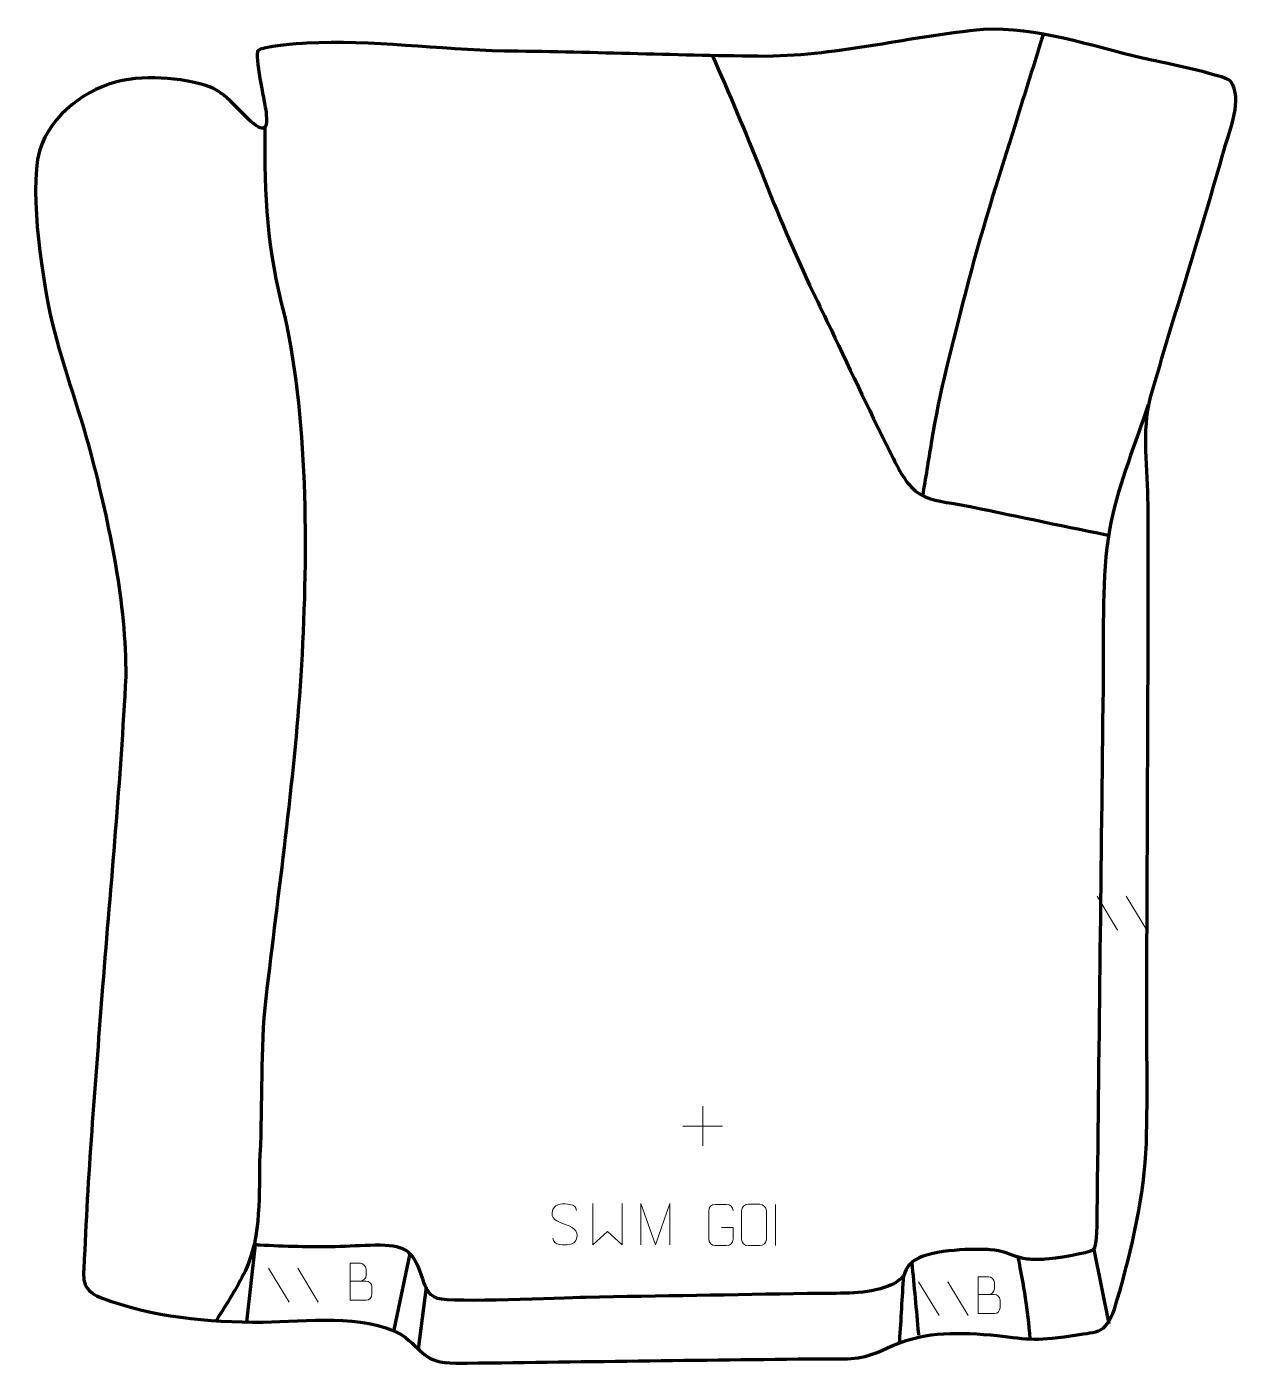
# Model space of a CAD drawing. Header units: millimetres. Extents: x 1093 to 1830, y 96 to 907.
import ezdxf

# ---------------------------------------------------------------- set-up
doc = ezdxf.new("R2010")
doc.units = ezdxf.units.MM
doc.header["$MEASUREMENT"] = 0
doc.layers.add('layer 1', color=7, linetype='Continuous', plot=False)
doc.layers.add('layer 2', color=7, linetype='Continuous')
doc.layers.add('layer 3', color=7, linetype='Continuous')

msp = doc.modelspace()

# ---------------------------------------------------------------- linework, layer by layer
at = {"layer": 'layer 1', "color": 250, "lineweight": 9}
for points in [[(1741.5364, 379.2396), (1741.5364, 379.2396), (1753.9007, 358.6953), (1753.9007, 358.6953)], [(1759.2663, 379.2396), (1759.2663, 379.2396), (1771.6306, 358.6953), (1771.6306, 358.6953)], [(1502.5276, 251.833), (1502.5276, 251.833), (1502.5276, 227.8551), (1502.5276, 227.8551)], [(1490.5387, 239.844), (1490.5387, 239.844), (1514.5166, 239.844), (1514.5166, 239.844)], [(1546.5853, 192.3885), (1546.5853, 192.3885), (1546.5853, 167.4144), (1546.5853, 167.4144)], [(1239.4353, 153.6517), (1239.4353, 153.6517), (1251.7996, 133.1074), (1251.7996, 133.1074)], [(1257.1652, 153.6517), (1257.1652, 153.6517), (1269.5295, 133.1074), (1269.5295, 133.1074)], [(1633.3999, 145.4498), (1633.3999, 145.4498), (1645.7642, 124.9055), (1645.7642, 124.9055)], [(1651.1298, 145.4498), (1651.1298, 145.4498), (1663.4941, 124.9055), (1663.4941, 124.9055)]]:
    msp.add_open_spline(points, degree=3, dxfattribs=at)
for points, knots in [([(1418.8401, 180.4104), (1414.5918, 181.8808), (1409.6837, 183.6766), (1411.6888, 189.1969), (1411.6888, 189.1969), (1413.1923, 193.3368), (1418.4059, 192.9483), (1422.0095, 192.3472), (1422.0095, 192.3472), (1424.8701, 191.87), (1425.7348, 190.6568), (1426.0454, 188.5727)], [0, 0, 0, 0, 0.25, 0.25, 0.25, 0.25, 0.5, 0.5, 0.5, 0.5, 1, 1, 1, 1]), ([(1435.9976, 192.8894), (1435.9976, 192.8894), (1435.9976, 167.9314), (1435.9976, 167.9314), (1435.9976, 167.9314), (1435.9976, 167.9314), (1444.8403, 175.9961), (1444.8403, 175.9961), (1444.8403, 175.9961), (1444.8403, 175.9961), (1453.6827, 167.932), (1453.6827, 167.932), (1453.6827, 167.932), (1453.6827, 167.932), (1453.6827, 192.8894), (1453.6827, 192.8894)], [0, 0, 0, 0, 0.2, 0.2, 0.2, 0.2, 0.4, 0.4, 0.4, 0.4, 0.6, 0.6, 0.6, 0.6, 1, 1, 1, 1]), ([(1464.9977, 167.9315), (1464.9977, 167.9315), (1464.9977, 192.8894), (1464.9977, 192.8894), (1464.9977, 192.8894), (1464.9977, 192.8894), (1473.9228, 167.9315), (1473.9228, 167.9315), (1473.9228, 167.9315), (1473.9228, 167.9315), (1482.6827, 192.8889), (1482.6827, 192.8889), (1482.6827, 192.8889), (1482.6827, 192.8889), (1482.6827, 167.9315), (1482.6827, 167.9315)], [0, 0, 0, 0, 0.2, 0.2, 0.2, 0.2, 0.4, 0.4, 0.4, 0.4, 0.6, 0.6, 0.6, 0.6, 1, 1, 1, 1]), ([(1513.8402, 178.4104), (1513.8402, 178.4104), (1521.0083, 178.4104), (1521.0083, 178.4104), (1521.0083, 178.4104), (1521.0083, 178.4104), (1521.0083, 171.2423), (1521.0083, 171.2423), (1521.0083, 171.2423), (1520.8686, 168.9189), (1519.1914, 167.4393), (1517.0436, 167.4285), (1517.0436, 167.4285), (1514.7118, 167.4289), (1512.3798, 167.4289), (1510.0483, 167.4285), (1510.0483, 167.4285), (1508.1234, 167.3231), (1506.1512, 169.2076), (1506.1624, 171.2249), (1506.1624, 171.2249), (1506.1628, 176.995), (1506.1628, 182.7647), (1506.1624, 188.534), (1506.1624, 188.534), (1506.1666, 190.6721), (1507.9134, 192.3913), (1510.0657, 192.3779), (1510.0657, 192.3779), (1512.3914, 192.3779), (1514.7175, 192.3779), (1517.0436, 192.3779), (1517.0436, 192.3779), (1518.9903, 192.4133), (1520.9817, 190.9218), (1521.0083, 188.4841)], [0, 0, 0, 0, 0.1, 0.1, 0.1, 0.1, 0.2, 0.2, 0.2, 0.2, 0.3, 0.3, 0.3, 0.3, 0.4, 0.4, 0.4, 0.4, 0.5, 0.5, 0.5, 0.5, 0.6, 0.6, 0.6, 0.6, 0.7, 0.7, 0.7, 0.7, 0.8, 0.8, 0.8, 0.8, 1, 1, 1, 1]), ([(1530.0046, 192.4007), (1532.3707, 192.4007), (1534.7372, 192.4007), (1537.1037, 192.4007), (1537.1037, 192.4007), (1539.0842, 192.4363), (1541.1102, 190.942), (1541.1373, 188.4999), (1541.1373, 188.4999), (1541.1369, 182.7425), (1541.1369, 176.9847), (1541.1373, 171.2265), (1541.1373, 171.2265), (1540.9952, 168.8989), (1539.2888, 167.4166), (1537.1037, 167.4058), (1537.1037, 167.4058), (1534.7313, 167.4062), (1532.3589, 167.4062), (1529.9869, 167.4058), (1529.9869, 167.4058), (1528.0284, 167.3002), (1526.022, 169.1881), (1526.0334, 171.2091), (1526.0334, 171.2091), (1526.0338, 176.9897), (1526.0338, 182.77), (1526.0334, 188.5498), (1526.0334, 188.5498), (1526.0377, 190.6918), (1527.8148, 192.4143), (1530.0046, 192.4007)], [0, 0, 0, 0, 0.11111111, 0.11111111, 0.11111111, 0.11111111, 0.22222222, 0.22222222, 0.22222222, 0.22222222, 0.33333333, 0.33333333, 0.33333333, 0.33333333, 0.44444444, 0.44444444, 0.44444444, 0.44444444, 0.55555556, 0.55555556, 0.55555556, 0.55555556, 0.66666667, 0.66666667, 0.66666667, 0.66666667, 0.77777778, 0.77777778, 0.77777778, 0.77777778, 1, 1, 1, 1]), ([(1418.8401, 180.4103), (1422.8587, 178.7636), (1427.8882, 176.8753), (1426.0542, 171.515), (1426.0542, 171.515), (1424.5944, 167.2486), (1419.6836, 167.5053), (1415.9575, 168.06), (1415.9575, 168.06), (1413.2075, 168.4698), (1411.9866, 169.6833), (1411.6086, 171.7955)], [0, 0, 0, 0, 0.25, 0.25, 0.25, 0.25, 0.5, 0.5, 0.5, 0.5, 1, 1, 1, 1]), ([(1288.7036, 145.8909), (1291.9626, 145.8913), (1295.222, 145.8913), (1298.4817, 145.8909), (1298.4817, 145.8909), (1300.251, 145.8754), (1301.9739, 144.3204), (1301.9739, 142.4846), (1301.9739, 142.4846), (1301.9736, 141.4738), (1301.9736, 138.7425), (1301.9739, 137.7314), (1301.9739, 137.7314), (1301.9898, 136.0673), (1300.6085, 134.2635), (1298.5291, 134.2787), (1298.5291, 134.2787), (1295.2691, 134.279), (1292.0094, 134.279), (1288.7501, 134.2787), (1288.7501, 134.2787), (1288.7501, 141.7291), (1288.7501, 149.1792), (1288.7501, 156.629), (1288.7501, 156.629), (1290.8762, 156.629), (1293.0026, 156.629), (1295.1291, 156.629), (1295.1291, 156.629), (1296.6346, 156.6448), (1298.5126, 154.9336), (1298.5285, 153.1759), (1298.5285, 153.1759), (1298.5281, 151.3253), (1298.5281, 151.1946), (1298.5285, 149.3437), (1298.5285, 149.3437), (1298.5439, 147.4931), (1296.883, 145.8754), (1295.0826, 145.8909)], [0, 0, 0, 0, 0.09090909, 0.09090909, 0.09090909, 0.09090909, 0.18181818, 0.18181818, 0.18181818, 0.18181818, 0.27272727, 0.27272727, 0.27272727, 0.27272727, 0.36363636, 0.36363636, 0.36363636, 0.36363636, 0.45454545, 0.45454545, 0.45454545, 0.45454545, 0.54545455, 0.54545455, 0.54545455, 0.54545455, 0.63636364, 0.63636364, 0.63636364, 0.63636364, 0.72727273, 0.72727273, 0.72727273, 0.72727273, 0.81818182, 0.81818182, 0.81818182, 0.81818182, 1, 1, 1, 1]), ([(1669.4591, 137.7311), (1672.7181, 137.7315), (1675.9775, 137.7315), (1679.2372, 137.7311), (1679.2372, 137.7311), (1681.0065, 137.7156), (1682.7294, 136.1606), (1682.7294, 134.3248), (1682.7294, 134.3248), (1682.7291, 133.314), (1682.7291, 130.5827), (1682.7294, 129.5716), (1682.7294, 129.5716), (1682.7453, 127.9075), (1681.364, 126.1037), (1679.2846, 126.1189), (1679.2846, 126.1189), (1676.0246, 126.1192), (1672.7649, 126.1192), (1669.5056, 126.1189), (1669.5056, 126.1189), (1669.5056, 133.5693), (1669.5056, 141.0194), (1669.5056, 148.4692), (1669.5056, 148.4692), (1671.6317, 148.4692), (1673.7581, 148.4692), (1675.8846, 148.4692), (1675.8846, 148.4692), (1677.3901, 148.485), (1679.2681, 146.7738), (1679.284, 145.0161), (1679.284, 145.0161), (1679.2836, 143.1655), (1679.2836, 143.0348), (1679.284, 141.1839), (1679.284, 141.1839), (1679.2994, 139.3333), (1677.6385, 137.7156), (1675.8381, 137.7311)], [0, 0, 0, 0, 0.09090909, 0.09090909, 0.09090909, 0.09090909, 0.18181818, 0.18181818, 0.18181818, 0.18181818, 0.27272727, 0.27272727, 0.27272727, 0.27272727, 0.36363636, 0.36363636, 0.36363636, 0.36363636, 0.45454545, 0.45454545, 0.45454545, 0.45454545, 0.54545455, 0.54545455, 0.54545455, 0.54545455, 0.63636364, 0.63636364, 0.63636364, 0.63636364, 0.72727273, 0.72727273, 0.72727273, 0.72727273, 0.81818182, 0.81818182, 0.81818182, 0.81818182, 1, 1, 1, 1])]:
    msp.add_open_spline(points, degree=3, knots=knots, dxfattribs=at)
at = {"layer": 'layer 2', "color": 142, "lineweight": 158}
for points, knots in [([(1709.0145, 902.2197), (1703.4281, 884.3361), (1697.8417, 866.4525), (1692.2553, 848.5689), (1692.2553, 848.5689), (1681.3812, 813.9312), (1670.6714, 780.4513), (1661.7574, 745.1805), (1661.7574, 745.1805), (1653.8572, 714.4222), (1646.0943, 685.7563), (1641.0268, 654.2535), (1641.0268, 654.2535), (1639.2961, 643.4948), (1637.5275, 632.7441), (1635.7127, 621.9992)], [0, 0, 0, 0, 0.2, 0.2, 0.2, 0.2, 0.4, 0.4, 0.4, 0.4, 0.6, 0.6, 0.6, 0.6, 1, 1, 1, 1]), ([(1508.0627, 889.6348), (1518.6324, 866.0486), (1528.5016, 842.2767), (1538.091, 818.2788), (1538.091, 818.2788), (1547.9259, 793.6534), (1557.9912, 769.2556), (1569.49, 745.3473), (1569.49, 745.3473), (1573.1145, 737.8596), (1576.7763, 730.3955), (1580.3277, 722.8721), (1580.3277, 722.8721), (1592.7, 696.6126), (1605.1609, 670.4096), (1618.1394, 644.4424), (1618.1394, 644.4424), (1621.9269, 636.8898), (1626.6783, 627.8845), (1633.9523, 623.2006), (1633.9523, 623.2006), (1641.4699, 618.6524), (1651.7049, 618.1074), (1660.2399, 616.4556), (1660.2399, 616.4556), (1689.2399, 610.4647), (1718.2297, 604.4215), (1747.2244, 598.4054), (1747.2244, 598.4054), (1747.2244, 598.4054), (1748.1579, 598.2118), (1748.1579, 598.2118)], [0, 0, 0, 0, 0.11111111, 0.11111111, 0.11111111, 0.11111111, 0.22222222, 0.22222222, 0.22222222, 0.22222222, 0.33333333, 0.33333333, 0.33333333, 0.33333333, 0.44444444, 0.44444444, 0.44444444, 0.44444444, 0.55555556, 0.55555556, 0.55555556, 0.55555556, 0.66666667, 0.66666667, 0.66666667, 0.66666667, 0.77777778, 0.77777778, 0.77777778, 0.77777778, 1, 1, 1, 1]), ([(1237.1345, 845.0853), (1236.8893, 802.3998), (1238.0069, 773.0856), (1249.0481, 731.3391), (1249.0481, 731.3391), (1263.9163, 663.6332), (1263.1046, 582.1742), (1258.949, 512.9821), (1258.949, 512.9821), (1254.6007, 447.2657), (1245.2731, 382.5629), (1237.685, 317.2294), (1237.685, 317.2294), (1234.2043, 286.1073), (1235.8025, 253.906), (1234.1282, 222.4446), (1234.1282, 222.4446), (1233.2261, 198.8918), (1235.4959, 173.8146), (1225.1424, 151.9111), (1225.1424, 151.9111), (1220.2553, 141.5721), (1213.7767, 131.8908), (1207.7898, 122.159), (1207.7898, 122.159), (1207.7898, 122.159), (1207.2987, 121.3584), (1207.2987, 121.3584)], [0, 0, 0, 0, 0.125, 0.125, 0.125, 0.125, 0.25, 0.25, 0.25, 0.25, 0.375, 0.375, 0.375, 0.375, 0.5, 0.5, 0.5, 0.5, 0.625, 0.625, 0.625, 0.625, 0.75, 0.75, 0.75, 0.75, 1, 1, 1, 1]), ([(1772.6222, 677.2492), (1765.1112, 654.9201), (1754.8257, 629.5452), (1750.1015, 606.7549), (1750.1015, 606.7549), (1744.3257, 578.8912), (1745.4507, 546.0881), (1745.2662, 517.5312), (1745.2662, 517.5312), (1745.2349, 513.4009), (1745.1995, 509.2709), (1745.155, 505.1406), (1745.155, 505.1406), (1743.9238, 399.2208), (1742.7156, 293.2986), (1741.4654, 187.3794), (1741.4654, 187.3794), (1741.4246, 183.9234), (1741.4584, 166.5939), (1739.3514, 164.8453), (1739.3514, 164.8453), (1736.5061, 162.4842), (1714.9091, 159.4797), (1710.0605, 159.0617), (1710.0605, 159.0617), (1706.7627, 158.8146), (1703.6895, 158.7398), (1700.3931, 159.0522), (1700.3931, 159.0522), (1698.7222, 159.2364), (1697.2748, 159.5086), (1695.6384, 159.8742), (1695.6384, 159.8742), (1688.4713, 161.8713), (1684.4755, 164.2595), (1676.5635, 164.8608), (1676.5635, 164.8608), (1676.5635, 164.8608), (1675.4043, 164.9271), (1675.4043, 164.9271), (1675.4043, 164.9271), (1663.5796, 165.4181), (1638.8684, 164.877), (1629.5606, 157.4426), (1629.5606, 157.4426), (1629.5606, 157.4426), (1628.9811, 156.948), (1628.9811, 156.948), (1628.9811, 156.948), (1628.9811, 156.948), (1628.4458, 156.4578), (1628.4458, 156.4578), (1628.4458, 156.4578), (1627.7738, 155.7976), (1627.4303, 155.326), (1626.8887, 154.5715), (1626.8887, 154.5715), (1623.8143, 149.3042), (1625.6133, 148.8327), (1619.5736, 145.0475), (1619.5736, 145.0475), (1607.9331, 138.1944), (1591.5469, 138.4143), (1578.3939, 138.4077), (1578.3939, 138.4077), (1574.2522, 138.3655), (1570.1117, 138.3259), (1565.9702, 138.2608), (1565.9702, 138.2608), (1521.1914, 137.495), (1476.4106, 136.7559), (1431.6325, 135.9638), (1431.6325, 135.9638), (1416.5511, 135.697), (1351.3257, 132.4407), (1341.7408, 135.3725), (1341.7408, 135.3725), (1335.7383, 137.2087), (1333.9506, 143.8281), (1332.1008, 149.2229), (1332.1008, 149.2229), (1326.416, 165.6451), (1321.4148, 167.6324), (1303.9989, 167.5427), (1303.9989, 167.5427), (1295.9075, 167.501), (1287.8082, 166.7949), (1279.6956, 166.6777), (1279.6956, 166.6777), (1264.4443, 166.5135), (1249.2918, 166.7724), (1234.0635, 167.6667), (1234.0635, 167.6667), (1234.0635, 167.6667), (1233.106, 167.7261), (1233.106, 167.7261), (1233.106, 167.7261), (1232.4906, 167.7656), (1231.8753, 167.8046), (1231.2598, 167.8433)], [0, 0, 0, 0, 0.03846154, 0.03846154, 0.03846154, 0.03846154, 0.07692308, 0.07692308, 0.07692308, 0.07692308, 0.11538462, 0.11538462, 0.11538462, 0.11538462, 0.15384615, 0.15384615, 0.15384615, 0.15384615, 0.19230769, 0.19230769, 0.19230769, 0.19230769, 0.23076923, 0.23076923, 0.23076923, 0.23076923, 0.26923077, 0.26923077, 0.26923077, 0.26923077, 0.30769231, 0.30769231, 0.30769231, 0.30769231, 0.34615385, 0.34615385, 0.34615385, 0.34615385, 0.38461538, 0.38461538, 0.38461538, 0.38461538, 0.42307692, 0.42307692, 0.42307692, 0.42307692, 0.46153846, 0.46153846, 0.46153846, 0.46153846, 0.5, 0.5, 0.5, 0.5, 0.53846154, 0.53846154, 0.53846154, 0.53846154, 0.57692308, 0.57692308, 0.57692308, 0.57692308, 0.61538462, 0.61538462, 0.61538462, 0.61538462, 0.65384615, 0.65384615, 0.65384615, 0.65384615, 0.69230769, 0.69230769, 0.69230769, 0.69230769, 0.73076923, 0.73076923, 0.73076923, 0.73076923, 0.76923077, 0.76923077, 0.76923077, 0.76923077, 0.80769231, 0.80769231, 0.80769231, 0.80769231, 0.84615385, 0.84615385, 0.84615385, 0.84615385, 0.88461538, 0.88461538, 0.88461538, 0.88461538, 0.92307692, 0.92307692, 0.92307692, 0.92307692, 1, 1, 1, 1]), ([(1629.2709, 157.1953), (1630.652, 142.4712), (1631.8877, 128.6653), (1633.2687, 113.9412), (1633.2687, 113.9412), (1633.2687, 113.9412), (1633.3585, 112.9838), (1633.3585, 112.9838)], [0, 0, 0, 0, 0.33333333, 0.33333333, 0.33333333, 0.33333333, 1, 1, 1, 1]), ([(1693.628, 160.2445), (1696.9197, 142.9749), (1699.6373, 128.7081), (1700.7712, 111.0157), (1700.7712, 111.0157), (1700.7885, 110.7469), (1700.8061, 110.4781), (1700.8236, 110.2093)], [0, 0, 0, 0, 0.33333333, 0.33333333, 0.33333333, 0.33333333, 1, 1, 1, 1]), ([(1624.2113, 149.025), (1623.1534, 135.9653), (1622.7711, 122.634), (1621.7132, 109.5745), (1621.7132, 109.5745), (1621.7132, 109.5745), (1621.6345, 108.6032), (1621.6345, 108.6032)], [0, 0, 0, 0, 0.33333333, 0.33333333, 0.33333333, 0.33333333, 1, 1, 1, 1])]:
    msp.add_open_spline(points, degree=3, knots=knots, dxfattribs=at)
for points in [[(1231.2598, 167.8433), (1231.2598, 167.8433), (1225.9349, 120.9704), (1225.9349, 120.9704)], [(1324.9249, 162.6166), (1324.9249, 162.6166), (1315.4085, 116.3105), (1315.4085, 116.3105)], [(1739.5581, 165.0754), (1739.5581, 165.0754), (1748.7233, 120.011), (1748.7233, 120.011)], [(1334.903, 142.1304), (1334.903, 142.1304), (1330.158, 104.6303), (1330.158, 104.6303)]]:
    msp.add_open_spline(points, degree=3, dxfattribs=at)
at = {"layer": 'layer 3', "color": 242, "lineweight": 158}
msp.add_open_spline([(1186.0198, 874.3511), (1211.0866, 870.495), (1211.4112, 865.6167), (1228.4213, 849.3611), (1228.4213, 849.3611), (1238.4678, 840.2003), (1238.9397, 846.6517), (1237.6433, 856.3483), (1237.6433, 856.3483), (1236.723, 861.3309), (1230.8915, 889.4531), (1232.8677, 892.011), (1232.8677, 892.011), (1234.863, 894.5935), (1257.8968, 896.3011), (1262.3489, 896.576), (1262.3489, 896.576), (1302.2728, 898.648), (1342.5599, 892.5964), (1382.3489, 891.7769), (1382.3489, 891.7769), (1383.4063, 891.7551), (1384.4623, 891.7405), (1385.5199, 891.7286), (1385.5199, 891.7286), (1437.3783, 891.1758), (1489.2386, 889.0817), (1541.0559, 888.562), (1541.0559, 888.562), (1586.2773, 889.2817), (1628.2161, 900.7062), (1672.6417, 904.8367), (1672.6417, 904.8367), (1704.7763, 906.5624), (1738.0266, 894.9013), (1769.1503, 887.4781), (1769.1503, 887.4781), (1777.3012, 885.6409), (1818.8842, 877.3213), (1822.4863, 873.5898), (1822.4863, 873.5898), (1830.157, 862.3818), (1822.0825, 844.4826), (1818.7955, 832.6891), (1818.7955, 832.6891), (1804.5833, 782.1865), (1788.5405, 732.2775), (1773.9779, 681.9051), (1773.9779, 681.9051), (1768.5747, 661.3113), (1772.2838, 637.9603), (1772.4309, 616.6718), (1772.4309, 616.6718), (1772.7247, 573.5086), (1772.5169, 530.3488), (1772.3445, 487.1857), (1772.3445, 487.1857), (1772.2697, 468.4518), (1772.195, 449.7179), (1772.1203, 430.984), (1772.1203, 430.984), (1771.9937, 399.2317), (1771.8671, 367.4793), (1771.7405, 335.7269), (1771.7405, 335.7269), (1771.7164, 329.694), (1771.6924, 323.6611), (1771.6683, 317.6281), (1771.6683, 317.6281), (1771.5812, 286.5045), (1772.4454, 254.5212), (1771.2095, 223.5067), (1771.2095, 223.5067), (1768.9946, 191.7488), (1761.3713, 159.2994), (1752.0896, 128.8972), (1752.0896, 128.8972), (1746.3443, 112.8302), (1740.7303, 115.2763), (1725.4582, 112.7167), (1725.4582, 112.7167), (1703.4101, 109.1691), (1698.2997, 110.9509), (1676.9172, 113.2181), (1676.9172, 113.2181), (1654.2775, 114.9914), (1635.1556, 115.1853), (1614.1711, 105.1813), (1614.1711, 105.1813), (1597.2775, 97.2275), (1592.15, 98.9627), (1574.1117, 98.7747), (1574.1117, 98.7747), (1500.3727, 98.0004), (1426.6381, 96.9378), (1352.9011, 96.0085), (1352.9011, 96.0085), (1332.415, 96.4852), (1334.1131, 103.4836), (1319.7988, 113.4297), (1319.7988, 113.4297), (1296.1375, 126.148), (1262.3629, 121.4543), (1236.1211, 120.9891), (1236.1211, 120.9891), (1201.6318, 120.7574), (1170.1364, 123.9461), (1137.5068, 135.9021), (1137.5068, 135.9021), (1125.0932, 141.4818), (1127.2444, 147.0707), (1127.7127, 159.3882), (1127.7127, 159.3882), (1130.057, 214.2184), (1134.5424, 269.6863), (1138.8181, 324.4335), (1138.8181, 324.4335), (1143.717, 386.957), (1149.6974, 449.8847), (1152.805, 512.4904), (1152.805, 512.4904), (1153.2145, 556.3854), (1142.7346, 604.9913), (1131.7194, 647.4501), (1131.7194, 647.4501), (1124.0316, 676.0126), (1113.3361, 704.4754), (1106.734, 733.129), (1106.734, 733.129), (1102.1104, 757.2356), (1092.8181, 813.9294), (1102.0767, 835.7433), (1102.0767, 835.7433), (1110.785, 856.2605), (1132.9558, 871.6491), (1154.7803, 874.6419), (1154.7803, 874.6419), (1165.2421, 876.0766), (1175.5706, 875.5383), (1186.0198, 874.3511)], degree=3, knots=[0, 0, 0, 0, 0.02777778, 0.02777778, 0.02777778, 0.02777778, 0.05555556, 0.05555556, 0.05555556, 0.05555556, 0.08333333, 0.08333333, 0.08333333, 0.08333333, 0.11111111, 0.11111111, 0.11111111, 0.11111111, 0.13888889, 0.13888889, 0.13888889, 0.13888889, 0.16666667, 0.16666667, 0.16666667, 0.16666667, 0.19444444, 0.19444444, 0.19444444, 0.19444444, 0.22222222, 0.22222222, 0.22222222, 0.22222222, 0.25, 0.25, 0.25, 0.25, 0.27777778, 0.27777778, 0.27777778, 0.27777778, 0.30555556, 0.30555556, 0.30555556, 0.30555556, 0.33333333, 0.33333333, 0.33333333, 0.33333333, 0.36111111, 0.36111111, 0.36111111, 0.36111111, 0.38888889, 0.38888889, 0.38888889, 0.38888889, 0.41666667, 0.41666667, 0.41666667, 0.41666667, 0.44444444, 0.44444444, 0.44444444, 0.44444444, 0.47222222, 0.47222222, 0.47222222, 0.47222222, 0.5, 0.5, 0.5, 0.5, 0.52777778, 0.52777778, 0.52777778, 0.52777778, 0.55555556, 0.55555556, 0.55555556, 0.55555556, 0.58333333, 0.58333333, 0.58333333, 0.58333333, 0.61111111, 0.61111111, 0.61111111, 0.61111111, 0.63888889, 0.63888889, 0.63888889, 0.63888889, 0.66666667, 0.66666667, 0.66666667, 0.66666667, 0.69444444, 0.69444444, 0.69444444, 0.69444444, 0.72222222, 0.72222222, 0.72222222, 0.72222222, 0.75, 0.75, 0.75, 0.75, 0.77777778, 0.77777778, 0.77777778, 0.77777778, 0.80555556, 0.80555556, 0.80555556, 0.80555556, 0.83333333, 0.83333333, 0.83333333, 0.83333333, 0.86111111, 0.86111111, 0.86111111, 0.86111111, 0.88888889, 0.88888889, 0.88888889, 0.88888889, 0.91666667, 0.91666667, 0.91666667, 0.91666667, 0.94444444, 0.94444444, 0.94444444, 0.94444444, 1, 1, 1, 1], dxfattribs=at)

doc.saveas('drawing.dxf')
